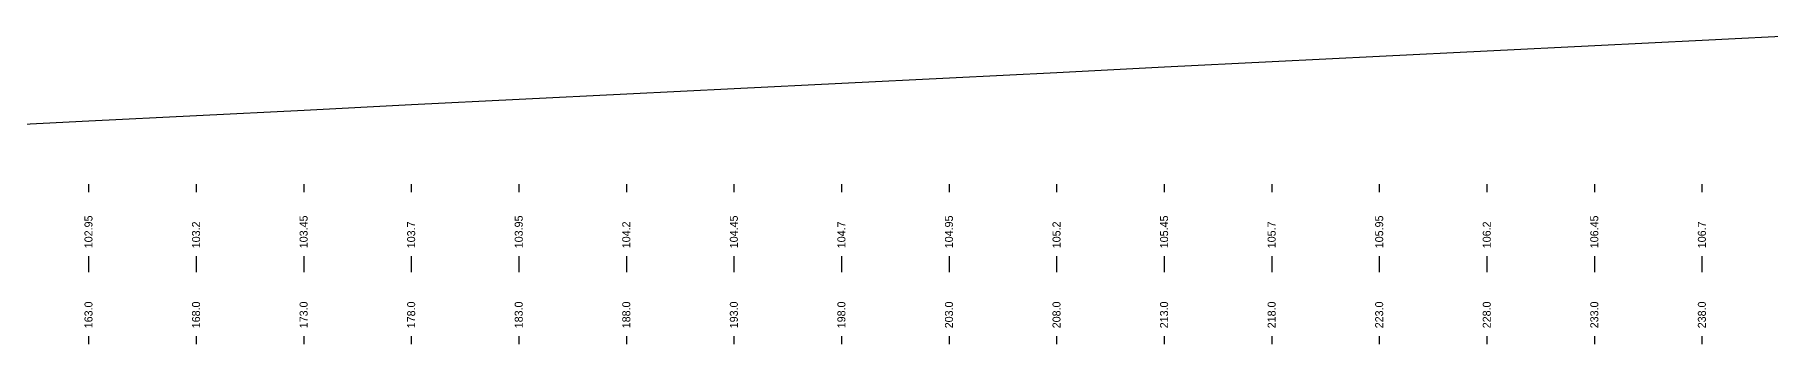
# Model space of a CAD drawing. Header units: metres. Extents: x -6315 to 323173, y -83627 to 12575.
# Drawn here: x 160481 to 241163, y -7340 to 7050 of the extents above; entities that cross this region are included whole.
import ezdxf

# ---------------------------------------------------------------- set-up
doc = ezdxf.new("R2010")
doc.units = ezdxf.units.M

msp = doc.modelspace()

# ---------------------------------------------------------------- linework, layer by layer
for p, q in [((228000, 6300), (233000, 6550)), ((233000, 6550), (238000, 6800)), ((238000, 6800), (243000, 7050)), ((213000, 5550), (218000, 5800)), ((218000, 5800), (223000, 6050)), ((223000, 6050), (228000, 6300)), ((198000, 4800), (203000, 5050)), ((203000, 5050), (208000, 5300)), ((208000, 5300), (213000, 5550)), ((178000, 3800), (183000, 4050)), ((183000, 4050), (188000, 4300)), ((188000, 4300), (193000, 4550)), ((193000, 4550), (198000, 4800)), ((163000, 3050), (168000, 3300)), ((168000, 3300), (173000, 3550)), ((173000, 3550), (178000, 3800)), ((158000, 2800), (163000, 3050)), ((163000, -272), (163000, 100)), ((168000, -272), (168000, 100)), ((173000, -272), (173000, 100)), ((178000, -272), (178000, 100)), ((183000, -272), (183000, 100)), ((188000, -272), (188000, 100)), ((193000, -272), (193000, 100)), ((198000, -272), (198000, 100)), ((203000, -272), (203000, 100)), ((208000, -272), (208000, 100)), ((213000, -272), (213000, 100)), ((218000, -272), (218000, 100)), ((223000, -272), (223000, 100)), ((228000, -272), (228000, 100)), ((233000, -272), (233000, 100)), ((238000, -272), (238000, 100)), ((163000, -3992), (163000, -3248)), ((168000, -3992), (168000, -3248)), ((173000, -3992), (173000, -3248)), ((178000, -3992), (178000, -3248)), ((183000, -3992), (183000, -3248)), ((188000, -3992), (188000, -3248)), ((193000, -3992), (193000, -3248)), ((198000, -3992), (198000, -3248)), ((203000, -3992), (203000, -3248)), ((208000, -3992), (208000, -3248)), ((213000, -3992), (213000, -3248)), ((218000, -3992), (218000, -3248)), ((223000, -3992), (223000, -3248)), ((228000, -3992), (228000, -3248)), ((233000, -3992), (233000, -3248)), ((238000, -3992), (238000, -3248)), ((163000, -7340), (163000, -6968)), ((168000, -7340), (168000, -6968)), ((173000, -7340), (173000, -6968)), ((178000, -7340), (178000, -6968)), ((183000, -7340), (183000, -6968)), ((188000, -7340), (188000, -6968)), ((193000, -7340), (193000, -6968)), ((198000, -7340), (198000, -6968)), ((203000, -7340), (203000, -6968)), ((208000, -7340), (208000, -6968)), ((213000, -7340), (213000, -6968)), ((218000, -7340), (218000, -6968)), ((223000, -7340), (223000, -6968)), ((228000, -7340), (228000, -6968)), ((233000, -7340), (233000, -6968)), ((238000, -7340), (238000, -6968))]:
    msp.add_line(p, q)

# ---------------------------------------------------------------- texts
for s, p in [('102.95', (163167.4, -2876)), ('103.45', (173167.4, -2876)), ('103.95', (183167.4, -2876)), ('104.45', (193167.4, -2876)), ('104.95', (203167.4, -2876)), ('105.45', (213167.4, -2876)), ('105.95', (223167.4, -2876)), ('106.45', (233167.4, -2876)), ('103.2', (168167.4, -2876)), ('103.7', (178167.4, -2876)), ('104.2', (188167.4, -2876)), ('104.7', (198167.4, -2876)), ('105.2', (208167.4, -2876)), ('105.7', (218167.4, -2876)), ('106.2', (228167.4, -2876)), ('106.7', (238167.4, -2876)), ('163.0', (163167.4, -6596)), ('168.0', (168167.4, -6596)), ('173.0', (173167.4, -6596)), ('178.0', (178167.4, -6596)), ('183.0', (183167.4, -6596)), ('188.0', (188167.4, -6596)), ('193.0', (193167.4, -6596)), ('198.0', (198167.4, -6596)), ('203.0', (203167.4, -6596)), ('208.0', (208167.4, -6596)), ('213.0', (213167.4, -6596)), ('218.0', (218167.4, -6596)), ('223.0', (223167.4, -6596)), ('228.0', (228167.4, -6596)), ('233.0', (233167.4, -6596)), ('238.0', (238167.4, -6596))]:
    msp.add_text(s, height=372, rotation=90).set_placement(p)

doc.saveas('drawing.dxf')
